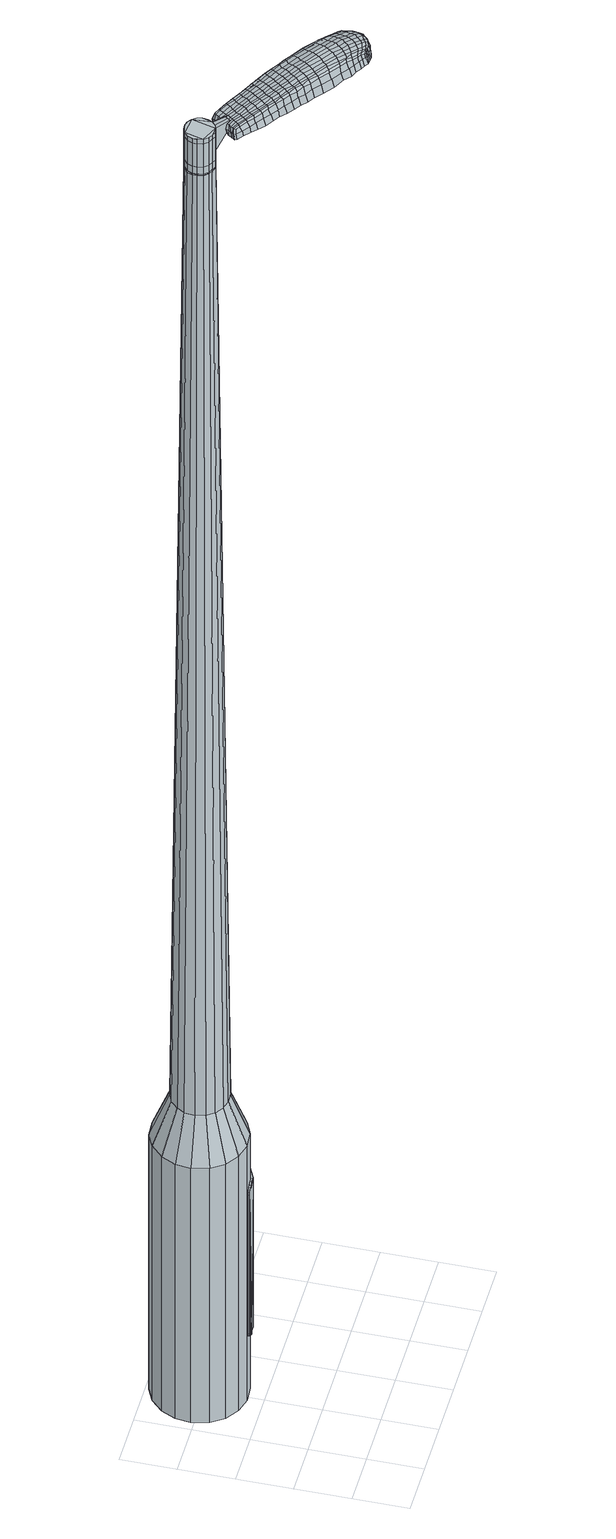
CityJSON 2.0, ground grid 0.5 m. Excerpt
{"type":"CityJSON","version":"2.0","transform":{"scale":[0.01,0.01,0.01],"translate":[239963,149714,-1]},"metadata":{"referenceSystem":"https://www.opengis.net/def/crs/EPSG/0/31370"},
"CityObjects":{
"object1":{"type":"GenericCityObject","attributes":{"cluster":922,"mean_distance_to_centroid":0.286,"new_centroid_x":239963.49,"new_centroid_y":149715.55,"mean_distance_to_camera":13.81,"H1":11.39,"H2":12.97,"Z_final":116.22,"cluster2":-1,"proj_x":239957.52,"proj_y":149723.81,"id_line":44134,"bearing_l":54.13,"distance":10.19,"orientation":"right","G_obj":324.13},"geometry":[{"type":"MultiSurface","lod":"2","boundaries":[[[0,1,2,3]],[[1,4,5,2]],[[4,6,7,5]],[[6,8,9,7]],[[8,10,11,9]],[[10,12,13,11]],[[12,14,15,13]],[[14,16,17,15]],[[16,18,19,17]],[[18,20,21,19]],[[20,22,23,21]],[[22,24,25,23]],[[24,26,27,25]],[[26,28,29,27]],[[28,30,31,29]],[[30,32,33,31]],[[32,34,35,33]],[[34,0,3,35]],[[36,37,38,39]],[[38,40,41,42]],[[41,43,42]],[[42,44,45,46]],[[45,47,46]],[[46,48,49,50]],[[49,51,50]],[[42,46,50,38]],[[50,52,39,38]],[[53,36,39]],[[2,5,7,35]],[[7,9,11,15]],[[11,13,15]],[[15,17,19,23]],[[19,21,23]],[[23,25,27,31]],[[27,29,31]],[[15,23,31,7]],[[31,33,35,7]],[[3,2,35]],[[1,0,54,55]],[[0,34,56,54]],[[34,32,57,56]],[[32,30,58,57]],[[30,28,59,58]],[[28,26,60,59]],[[26,24,61,60]],[[24,22,62,61]],[[22,20,63,62]],[[20,18,64,63]],[[18,16,65,64]],[[16,14,66,65]],[[14,12,67,66]],[[12,10,68,67]],[[10,8,69,68]],[[8,6,70,69]],[[6,4,71,70]],[[4,1,55,71]],[[55,54,72,73]],[[54,56,74,72]],[[56,57,75,74]],[[57,58,76,75]],[[58,59,77,76]],[[59,60,78,77]],[[60,61,79,78]],[[61,62,80,79]],[[62,63,81,80]],[[63,64,82,81]],[[64,65,83,82]],[[65,66,84,83]],[[66,67,85,84]],[[67,68,86,85]],[[68,69,87,86]],[[69,70,88,87]],[[70,71,89,88]],[[71,55,73,89]],[[72,90,91,73]],[[74,92,90,72]],[[93,94,92,74]],[[95,96,94,93]],[[77,97,96,95]],[[98,99,97,77]],[[100,101,99,98]],[[102,103,101,100]],[[104,105,103,102]],[[106,107,105,104]],[[108,109,107,106]],[[110,111,109,108]],[[112,113,111,110]],[[114,115,113,112]],[[87,116,115,114]],[[117,118,116,87]],[[89,119,118,117]],[[73,91,119,89]],[[120,121,122,123]],[[124,120,123,125]],[[126,124,125,127]],[[128,126,127,129]],[[130,128,129,131]],[[132,130,131,133]],[[134,132,133,135]],[[136,134,135,137]],[[138,136,137,139]],[[140,138,139,141]],[[142,140,141,143]],[[144,142,143,145]],[[146,144,145,147]],[[148,146,147,149]],[[150,148,149,151]],[[152,150,151,153]],[[75,93,74]],[[75,76,95,93]],[[76,77,95]],[[78,98,77]],[[78,79,100,98]],[[79,80,102,100]],[[80,81,104,102]],[[81,82,106,104]],[[82,83,108,106]],[[83,84,110,108]],[[84,85,112,110]],[[85,86,114,112]],[[86,87,114]],[[88,117,87]],[[88,89,117]],[[154,118,119]],[[154,116,118]],[[155,115,116]],[[155,156,113,115]],[[156,157,111,113]],[[157,158,109,111]],[[158,159,107,109]],[[159,160,105,107]],[[160,161,103,105]],[[161,162,101,103]],[[162,163,99,101]],[[163,97,99]],[[164,96,97]],[[164,165,94,96]],[[165,92,94]],[[39,52,152,166]],[[91,90,167,153]],[[53,39,166,121]],[[90,92,122,167]],[[36,53,121,120]],[[92,165,123,122]],[[37,36,120,124]],[[165,164,125,123]],[[38,37,124,126]],[[164,97,127,125]],[[40,38,126,128]],[[97,163,129,127]],[[41,40,128,130]],[[163,162,131,129]],[[43,41,130,132]],[[162,161,133,131]],[[42,43,132,134]],[[161,160,135,133]],[[44,42,134,136]],[[160,159,137,135]],[[45,44,136,138]],[[159,158,139,137]],[[47,45,138,140]],[[158,157,141,139]],[[46,47,140,142]],[[157,156,143,141]],[[48,46,142,144]],[[156,155,145,143]],[[49,48,144,146]],[[155,116,147,145]],[[51,49,146,148]],[[116,154,149,147]],[[50,51,148,150]],[[154,119,151,149]],[[52,50,150,152]],[[119,91,153,151]],[[152,153,168,169]],[[153,167,170,168]],[[167,122,171,170]],[[122,121,172,171]],[[121,166,173,172]],[[166,152,169,173]],[[174,175,176,177]],[[178,174,177,179]],[[174,178,180,181]],[[175,174,181,182]],[[183,184,185,186]],[[187,183,186,188]],[[183,187,189,190]],[[184,183,190,191]],[[192,193,194,195]],[[196,192,195,197]],[[192,196,198,199]],[[193,192,199,200]],[[201,202,203,204]],[[205,201,204,206]],[[201,205,207,208]],[[202,201,208,209]],[[210,211,212,213]],[[214,210,213,215]],[[210,214,216,217]],[[211,210,217,218]],[[219,220,221,222]],[[223,219,222,224]],[[219,223,225,226]],[[220,219,226,227]],[[228,229,230,231]],[[220,228,231,221]],[[228,220,227,232]],[[229,228,232,233]],[[234,235,236,237]],[[229,234,237,230]],[[234,229,233,238]],[[235,234,238,239]],[[240,178,179,241]],[[235,240,241,236]],[[240,235,239,242]],[[178,240,242,180]],[[243,244,245,246]],[[247,243,246,248]],[[243,247,249,250]],[[244,243,250,251]],[[252,253,254,255]],[[244,252,255,245]],[[252,244,251,256]],[[253,252,256,257]],[[258,259,260,261]],[[253,258,261,254]],[[258,253,257,262]],[[259,258,262,263]],[[264,265,266,267]],[[259,264,267,260]],[[264,259,263,268]],[[265,264,268,269]],[[270,175,182,271]],[[265,270,271,266]],[[270,265,269,272]],[[175,270,272,176]],[[273,274,275,276]],[[277,273,276,278]],[[273,277,279,280]],[[274,273,280,281]],[[282,283,284,285]],[[274,282,285,275]],[[282,274,281,286]],[[283,282,286,287]],[[288,289,290,291]],[[283,288,291,284]],[[288,283,287,292]],[[289,288,292,293]],[[294,187,188,295]],[[289,294,295,290]],[[294,289,293,296]],[[187,294,296,189]],[[297,298,299,300]],[[301,297,300,302]],[[297,301,303,304]],[[298,297,304,305]],[[306,307,308,309]],[[298,306,309,299]],[[306,298,305,310]],[[307,306,310,311]],[[312,313,314,315]],[[307,312,315,308]],[[312,307,311,316]],[[313,312,316,317]],[[318,319,320,321]],[[313,318,321,314]],[[318,313,317,322]],[[319,318,322,323]],[[324,184,191,325]],[[319,324,325,320]],[[324,319,323,326]],[[184,324,326,185]],[[327,213,212,328]],[[329,327,328,330]],[[327,329,331,332]],[[213,327,332,215]],[[333,329,330,334]],[[335,333,334,336]],[[333,335,337,338]],[[329,333,338,331]],[[339,335,336,340]],[[341,339,340,342]],[[339,341,343,344]],[[335,339,344,337]],[[345,341,342,346]],[[347,345,346,348]],[[345,347,349,350]],[[341,345,350,343]],[[351,347,348,352]],[[202,351,352,203]],[[351,202,209,353]],[[347,351,353,349]],[[354,355,200,199]],[[356,354,199,198]],[[354,356,357,358]],[[355,354,358,359]],[[360,361,359,358]],[[362,360,358,357]],[[360,362,363,364]],[[361,360,364,365]],[[366,367,365,364]],[[368,366,364,363]],[[366,368,369,370]],[[367,366,370,371]],[[372,373,371,370]],[[374,372,370,369]],[[372,374,207,205]],[[373,372,205,206]],[[375,376,377,378]],[[277,375,378,279]],[[375,277,278,379]],[[376,375,379,380]],[[381,196,197,382]],[[376,381,382,377]],[[381,376,380,383]],[[196,381,383,198]],[[384,385,386,387]],[[223,384,387,225]],[[384,223,224,388]],[[385,384,388,389]],[[390,391,392,393]],[[385,390,393,386]],[[390,385,389,394]],[[391,390,394,395]],[[396,193,200,397]],[[391,396,397,392]],[[396,391,395,398]],[[193,396,398,194]],[[399,400,401,402]],[[181,399,402,182]],[[399,181,180,403]],[[400,399,403,404]],[[405,406,407,408]],[[400,405,408,401]],[[405,400,404,409]],[[406,405,409,410]],[[411,204,203,412]],[[406,411,412,407]],[[411,406,410,413]],[[204,411,413,206]],[[414,415,416,417]],[[186,414,417,188]],[[414,186,185,418]],[[415,414,418,419]],[[420,208,207,421]],[[415,420,421,416]],[[420,415,419,422]],[[208,420,422,209]],[[423,424,425,426]],[[301,423,426,303]],[[423,301,302,427]],[[424,423,427,428]],[[429,214,215,430]],[[424,429,430,425]],[[429,424,428,431]],[[214,429,431,216]],[[432,433,434,435]],[[247,432,435,249]],[[432,247,248,436]],[[433,432,436,437]],[[438,439,440,441]],[[433,438,441,434]],[[438,433,437,442]],[[439,438,442,443]],[[444,211,218,445]],[[439,444,445,440]],[[444,439,443,446]],[[211,444,446,212]],[[447,448,437,436]],[[246,447,436,248]],[[447,246,245,449]],[[448,447,449,450]],[[451,452,443,442]],[[448,451,442,437]],[[451,448,450,453]],[[452,451,453,454]],[[455,328,212,446]],[[452,455,446,443]],[[455,452,454,456]],[[328,455,456,330]],[[457,458,459,460]],[[304,457,460,305]],[[457,304,303,426]],[[458,457,426,425]],[[461,332,331,462]],[[458,461,462,459]],[[461,458,425,430]],[[332,461,430,215]],[[463,464,450,449]],[[255,463,449,245]],[[463,255,254,465]],[[464,463,465,466]],[[467,468,454,453]],[[464,467,453,450]],[[467,464,466,469]],[[468,467,469,470]],[[471,334,330,456]],[[468,471,456,454]],[[471,468,470,472]],[[334,471,472,336]],[[473,474,475,476]],[[310,473,476,311]],[[473,310,305,460]],[[474,473,460,459]],[[477,338,337,478]],[[474,477,478,475]],[[477,474,459,462]],[[338,477,462,331]],[[479,480,466,465]],[[261,479,465,254]],[[479,261,260,481]],[[480,479,481,482]],[[483,484,470,469]],[[480,483,469,466]],[[483,480,482,485]],[[484,483,485,486]],[[487,340,336,472]],[[484,487,472,470]],[[487,484,486,488]],[[340,487,488,342]],[[489,490,491,492]],[[316,489,492,317]],[[489,316,311,476]],[[490,489,476,475]],[[493,344,343,494]],[[490,493,494,491]],[[493,490,475,478]],[[344,493,478,337]],[[495,496,482,481]],[[267,495,481,260]],[[495,267,266,497]],[[496,495,497,498]],[[499,500,486,485]],[[496,499,485,482]],[[499,496,498,501]],[[500,499,501,502]],[[503,346,342,488]],[[500,503,488,486]],[[503,500,502,504]],[[346,503,504,348]],[[505,506,507,508]],[[322,505,508,323]],[[505,322,317,492]],[[506,505,492,491]],[[509,350,349,510]],[[506,509,510,507]],[[509,506,491,494]],[[350,509,494,343]],[[511,512,498,497]],[[271,511,497,266]],[[511,271,182,402]],[[512,511,402,401]],[[513,514,502,501]],[[512,513,501,498]],[[513,512,401,408]],[[514,513,408,407]],[[515,352,348,504]],[[514,515,504,502]],[[515,514,407,412]],[[352,515,412,203]],[[516,517,419,418]],[[326,516,418,185]],[[516,326,323,508]],[[517,516,508,507]],[[518,353,209,422]],[[517,518,422,419]],[[518,517,507,510]],[[353,518,510,349]],[[519,520,380,379]],[[276,519,379,278]],[[519,276,275,521]],[[520,519,521,522]],[[523,356,198,383]],[[520,523,383,380]],[[523,520,522,524]],[[356,523,524,357]],[[525,526,527,528]],[[226,525,528,227]],[[525,226,225,387]],[[526,525,387,386]],[[529,530,531,532]],[[526,529,532,527]],[[529,526,386,393]],[[530,529,393,392]],[[533,355,359,534]],[[530,533,534,531]],[[533,530,392,397]],[[355,533,397,200]],[[535,536,522,521]],[[285,535,521,275]],[[535,285,284,537]],[[536,535,537,538]],[[539,362,357,524]],[[536,539,524,522]],[[539,536,538,540]],[[362,539,540,363]],[[541,542,543,544]],[[232,541,544,233]],[[541,232,227,528]],[[542,541,528,527]],[[545,546,547,548]],[[542,545,548,543]],[[545,542,527,532]],[[546,545,532,531]],[[549,361,365,550]],[[546,549,550,547]],[[549,546,531,534]],[[361,549,534,359]],[[551,552,538,537]],[[291,551,537,284]],[[551,291,290,553]],[[552,551,553,554]],[[555,368,363,540]],[[552,555,540,538]],[[555,552,554,556]],[[368,555,556,369]],[[557,558,559,560]],[[238,557,560,239]],[[557,238,233,544]],[[558,557,544,543]],[[561,562,563,564]],[[558,561,564,559]],[[561,558,543,548]],[[562,561,548,547]],[[565,367,371,566]],[[562,565,566,563]],[[565,562,547,550]],[[367,565,550,365]],[[567,568,554,553]],[[295,567,553,290]],[[567,295,188,417]],[[568,567,417,416]],[[569,374,369,556]],[[568,569,556,554]],[[569,568,416,421]],[[374,569,421,207]],[[570,571,404,403]],[[242,570,403,180]],[[570,242,239,560]],[[571,570,560,559]],[[572,573,410,409]],[[571,572,409,404]],[[572,571,559,564]],[[573,572,564,563]],[[574,373,206,413]],[[573,574,413,410]],[[574,573,563,566]],[[373,574,566,371]],[[575,576,577,578]],[[578,577,579,580]],[[581,579,577,582]],[[582,577,576,583]],[[584,585,586,587]],[[587,586,588,589]],[[590,588,586,591]],[[591,586,585,592]],[[593,594,595,596]],[[596,595,597,598]],[[599,597,595,600]],[[600,595,594,601]],[[602,603,604,605]],[[605,604,606,607]],[[608,606,604,609]],[[609,604,603,610]],[[611,612,613,614]],[[614,613,615,616]],[[617,615,613,618]],[[618,613,612,619]],[[620,621,622,623]],[[623,622,624,625]],[[626,624,622,627]],[[627,622,621,628]],[[629,630,631,632]],[[632,631,621,620]],[[628,621,631,633]],[[633,631,630,634]],[[635,636,637,638]],[[638,637,630,629]],[[634,630,637,639]],[[639,637,636,640]],[[580,579,641,642]],[[642,641,636,635]],[[640,636,641,643]],[[643,641,579,581]],[[644,645,646,647]],[[647,646,648,649]],[[650,648,646,651]],[[651,646,645,652]],[[653,654,655,656]],[[656,655,645,644]],[[652,645,655,657]],[[657,655,654,658]],[[659,660,661,662]],[[662,661,654,653]],[[658,654,661,663]],[[663,661,660,664]],[[665,666,667,668]],[[668,667,660,659]],[[664,660,667,669]],[[669,667,666,670]],[[583,576,671,672]],[[672,671,666,665]],[[670,666,671,673]],[[673,671,576,575]],[[674,675,676,677]],[[677,676,678,679]],[[680,678,676,681]],[[681,676,675,682]],[[683,684,685,686]],[[686,685,675,674]],[[682,675,685,687]],[[687,685,684,688]],[[689,690,691,692]],[[692,691,684,683]],[[688,684,691,693]],[[693,691,690,694]],[[589,588,695,696]],[[696,695,690,689]],[[694,690,695,697]],[[697,695,588,590]],[[698,699,700,701]],[[701,700,702,703]],[[704,702,700,705]],[[705,700,699,706]],[[707,708,709,710]],[[710,709,699,698]],[[706,699,709,711]],[[711,709,708,712]],[[713,714,715,716]],[[716,715,708,707]],[[712,708,715,717]],[[717,715,714,718]],[[719,720,721,722]],[[722,721,714,713]],[[718,714,721,723]],[[723,721,720,724]],[[592,585,725,726]],[[726,725,720,719]],[[724,720,725,727]],[[727,725,585,584]],[[611,614,728,729]],[[729,728,730,731]],[[732,730,728,733]],[[733,728,614,616]],[[731,730,734,735]],[[735,734,736,737]],[[738,736,734,739]],[[739,734,730,732]],[[737,736,740,741]],[[741,740,742,743]],[[744,742,740,745]],[[745,740,736,738]],[[743,742,746,747]],[[747,746,748,749]],[[750,748,746,751]],[[751,746,742,744]],[[749,748,752,753]],[[753,752,603,602]],[[610,603,752,754]],[[754,752,748,750]],[[601,755,756,600]],[[600,756,757,599]],[[758,757,756,759]],[[759,756,755,760]],[[760,761,762,759]],[[759,762,763,758]],[[764,763,762,765]],[[765,762,761,766]],[[766,767,768,765]],[[765,768,769,764]],[[770,769,768,771]],[[771,768,767,772]],[[772,773,774,771]],[[771,774,775,770]],[[608,775,774,606]],[[606,774,773,607]],[[776,777,778,779]],[[779,778,678,680]],[[679,678,778,780]],[[780,778,777,781]],[[598,597,782,783]],[[783,782,777,776]],[[781,777,782,784]],[[784,782,597,599]],[[785,786,787,788]],[[788,787,624,626]],[[625,624,787,789]],[[789,787,786,790]],[[791,792,793,794]],[[794,793,786,785]],[[790,786,793,795]],[[795,793,792,796]],[[601,594,797,798]],[[798,797,792,791]],[[796,792,797,799]],[[799,797,594,593]],[[800,801,802,803]],[[803,802,582,583]],[[581,582,802,804]],[[804,802,801,805]],[[806,807,808,809]],[[809,808,801,800]],[[805,801,808,810]],[[810,808,807,811]],[[602,605,812,813]],[[813,812,807,806]],[[811,807,812,814]],[[814,812,605,607]],[[815,816,817,818]],[[818,817,587,589]],[[584,587,817,819]],[[819,817,816,820]],[[608,609,821,822]],[[822,821,816,815]],[[820,816,821,823]],[[823,821,609,610]],[[824,825,826,827]],[[827,826,702,704]],[[703,702,826,828]],[[828,826,825,829]],[[616,615,830,831]],[[831,830,825,824]],[[829,825,830,832]],[[832,830,615,617]],[[833,834,650]],[[834,648,650]],[[649,648,834,835]],[[835,834,836]],[[837,838,839,840]],[[840,839,834,833]],[[836,834,839,841]],[[841,839,838,842]],[[619,612,843,844]],[[844,843,838,837]],[[842,838,843,845]],[[845,843,612,611]],[[836,846,835]],[[835,846,647,649]],[[644,647,846,847]],[[847,846,848]],[[842,849,850,841]],[[841,850,846,836]],[[848,846,850,851]],[[851,850,849,852]],[[611,729,853,845]],[[845,853,849,842]],[[852,849,853,854]],[[854,853,729,731]],[[855,856,857,858]],[[858,857,705,706]],[[704,705,857,827]],[[827,857,856,824]],[[732,733,859,860]],[[860,859,856,855]],[[824,856,859,831]],[[831,859,733,616]],[[848,861,862,847]],[[847,862,656,644]],[[653,656,862,863]],[[863,862,861,864]],[[852,865,866,851]],[[851,866,861,848]],[[864,861,866,867]],[[867,866,865,868]],[[731,735,869,854]],[[854,869,865,852]],[[868,865,869,870]],[[870,869,735,737]],[[871,872,873,874]],[[874,873,711,712]],[[706,711,873,858]],[[858,873,872,855]],[[738,739,875,876]],[[876,875,872,871]],[[855,872,875,860]],[[860,875,739,732]],[[864,877,863]],[[863,877,662,653]],[[659,662,877,878]],[[878,877,879]],[[868,880,881,867]],[[867,881,877,864]],[[879,877,881,882]],[[882,881,880,883]],[[737,741,884,870]],[[870,884,880,868]],[[883,880,884,885]],[[885,884,741,743]],[[886,887,888,889]],[[889,888,717,718]],[[712,717,888,874]],[[874,888,887,871]],[[744,745,890,891]],[[891,890,887,886]],[[871,887,890,876]],[[876,890,745,738]],[[879,892,893,878]],[[878,893,668,659]],[[665,668,893,894]],[[894,893,892,895]],[[883,896,897,882]],[[882,897,892,879]],[[895,892,897,898]],[[898,897,896,899]],[[743,747,900,885]],[[885,900,896,883]],[[899,896,900,901]],[[901,900,747,749]],[[902,903,904,905]],[[905,904,723,724]],[[718,723,904,889]],[[889,904,903,886]],[[750,751,906,907]],[[907,906,903,902]],[[886,903,906,891]],[[891,906,751,744]],[[895,908,894]],[[894,908,672,665]],[[583,672,908,803]],[[803,908,800]],[[899,909,910,898]],[[898,910,908,895]],[[800,908,910,809]],[[809,910,909,806]],[[749,753,911,901]],[[901,911,909,899]],[[806,909,911,813]],[[813,911,753,602]],[[820,912,913,819]],[[819,913,727,584]],[[724,727,913,905]],[[905,913,912,902]],[[610,754,914,823]],[[823,914,912,820]],[[902,912,914,907]],[[907,914,754,750]],[[781,915,916,780]],[[780,916,677,679]],[[674,677,916,917]],[[917,916,915,918]],[[599,757,919,784]],[[784,919,915,781]],[[918,915,919,920]],[[920,919,757,758]],[[921,922,923,924]],[[924,923,627,628]],[[626,627,923,788]],[[788,923,922,785]],[[925,926,927,928]],[[928,927,922,921]],[[785,922,927,794]],[[794,927,926,791]],[[760,755,929,930]],[[930,929,926,925]],[[791,926,929,798]],[[798,929,755,601]],[[918,931,932,917]],[[917,932,686,674]],[[683,686,932,933]],[[933,932,931,934]],[[758,763,935,920]],[[920,935,931,918]],[[934,931,935,936]],[[936,935,763,764]],[[937,938,939,940]],[[940,939,633,634]],[[628,633,939,924]],[[924,939,938,921]],[[941,942,943,944]],[[944,943,938,937]],[[921,938,943,928]],[[928,943,942,925]],[[766,761,945,946]],[[946,945,942,941]],[[925,942,945,930]],[[930,945,761,760]],[[934,947,948,933]],[[933,948,692,683]],[[689,692,948,949]],[[949,948,947,950]],[[764,769,951,936]],[[936,951,947,934]],[[950,947,951,952]],[[952,951,769,770]],[[953,954,955,956]],[[956,955,639,640]],[[634,639,955,940]],[[940,955,954,937]],[[957,958,959,960]],[[960,959,954,953]],[[937,954,959,944]],[[944,959,958,941]],[[772,767,961,962]],[[962,961,958,957]],[[941,958,961,946]],[[946,961,767,766]],[[950,963,964,949]],[[949,964,696,689]],[[589,696,964,818]],[[818,964,963,815]],[[770,775,965,952]],[[952,965,963,950]],[[815,963,965,822]],[[822,965,775,608]],[[805,966,967,804]],[[804,967,643,581]],[[640,643,967,956]],[[956,967,966,953]],[[811,968,969,810]],[[810,969,966,805]],[[953,966,969,960]],[[960,969,968,957]],[[607,773,970,814]],[[814,970,968,811]],[[957,968,970,962]],[[962,970,773,772]],[[575,578,177,176]],[[578,580,179,177]],[[590,591,190,189]],[[591,592,191,190]],[[593,596,195,194]],[[596,598,197,195]],[[617,618,217,216]],[[618,619,218,217]],[[620,623,222,221]],[[623,625,224,222]],[[629,632,231,230]],[[632,620,221,231]],[[635,638,237,236]],[[638,629,230,237]],[[580,642,241,179]],[[642,635,236,241]],[[650,651,250,249]],[[651,652,251,250]],[[652,657,256,251]],[[657,658,257,256]],[[658,663,262,257]],[[663,664,263,262]],[[664,669,268,263]],[[669,670,269,268]],[[670,673,272,269]],[[673,575,176,272]],[[680,681,280,279]],[[681,682,281,280]],[[682,687,286,281]],[[687,688,287,286]],[[688,693,292,287]],[[693,694,293,292]],[[694,697,296,293]],[[697,590,189,296]],[[698,701,300,299]],[[701,703,302,300]],[[707,710,309,308]],[[710,698,299,309]],[[713,716,315,314]],[[716,707,308,315]],[[719,722,321,320]],[[722,713,314,321]],[[592,726,325,191]],[[726,719,320,325]],[[776,779,378,377]],[[779,680,279,378]],[[598,783,382,197]],[[783,776,377,382]],[[625,789,388,224]],[[789,790,389,388]],[[790,795,394,389]],[[795,796,395,394]],[[796,799,398,395]],[[799,593,194,398]],[[703,828,427,302]],[[828,829,428,427]],[[829,832,431,428]],[[832,617,216,431]],[[833,650,435,434]],[[650,249,435]],[[837,840,441,440]],[[840,833,434,441]],[[619,844,445,218]],[[844,837,440,445]],[[971,972,973,974]],[[975,976,974,973]],[[977,978,979,980]],[[981,982,983,984]],[[972,985,986,973]],[[987,975,973,986]],[[988,977,980,989]],[[990,991,982,981]],[[985,992,993,986]],[[993,994,987,986]],[[995,988,989,996]],[[997,991,990,998]],[[992,999,1000,993]],[[1000,1001,994,993]],[[1002,995,996,1003]],[[1004,997,998,1005]],[[1006,1007,1008,1009]],[[1010,1011,1007,1006]],[[1010,1012,1013,1011]],[[1012,1014,1015,1013]],[[1016,1017,1018,1019]],[[1020,1021,1017,1016]],[[1022,1023,1021,1020]],[[1024,1025,1023,1022]],[[1019,1008,1007,1016]],[[1016,1007,1011,1020]],[[1011,1013,1022,1020]],[[1013,1015,1024,1022]],[[980,979,976,975]],[[989,980,975,987]],[[994,996,989,987]],[[1001,1003,996,994]],[[981,984,978,977]],[[990,981,977,988]],[[998,990,988,995]],[[1005,998,995,1002]],[[982,1006,1009,983]],[[991,1010,1006,982]],[[1012,1010,991,997]],[[1014,1012,997,1004]],[[1026,1027,1028,1029]],[[1028,1030,1031,1032]],[[1028,1032,1033,1034]],[[1028,1034,1029]],[[1035,1026,1029,1036]],[[1037,1036,1029,1038]],[[1039,1038,1029]],[[1040,1028,1027,1041]],[[1042,1040,1041,1043]],[[1044,1042,1043,1045]],[[1046,1044,1045,1047]],[[1048,1046,1047,1049]],[[1049,1050,1051,1052]],[[1049,1052,1053,1054]],[[1049,1054,1055,1056]],[[1055,1057,1058,1059]],[[1055,1059,1060,1061]],[[1055,1061,1056]],[[1049,1056,1048]],[[1062,1063,1027,1026]],[[1064,1065,1030,1028]],[[1066,1067,1039,1029]],[[1063,1068,1041,1027]],[[1069,1064,1028,1040]],[[1068,1070,1043,1041]],[[1071,1069,1040,1042]],[[1070,1072,1045,1043]],[[1073,1071,1042,1044]],[[1072,1074,1047,1045]],[[1075,1073,1044,1046]],[[1074,1076,1049,1047]],[[1077,1075,1046,1048]],[[1076,1078,1050,1049]],[[1079,1080,1057,1055]],[[1081,1077,1048,1056]],[[1051,1050,1078,1082]],[[1052,1051,1082,1083]],[[1053,1052,1083,1084]],[[1054,1053,1084,1085]],[[1055,1054,1085,1079]],[[1086,1062,1026,1035]],[[1087,1086,1035,1036]],[[1088,1087,1036,1037]],[[1089,1088,1037,1038]],[[1067,1089,1038,1039]],[[1031,1030,1065,1090]],[[1058,1057,1080,1091]],[[1032,1031,1090,1092]],[[1033,1032,1092,1093]],[[1034,1033,1093,1094]],[[1029,1034,1094,1066]],[[1059,1058,1091,1095]],[[1060,1059,1095,1096]],[[1061,1060,1096,1097]],[[1056,1061,1097,1081]]]}]}
},
"vertices":[
[86,131,384],[75,121,384],[75,121,96],[86,131,96],[62,115,384],[62,115,96],[47,114,384],[47,114,96],[33,118,384],[33,118,96],[21,126,384],[21,126,96],[13,138,384],[13,138,96],[9,153,384],[9,153,96],[11,167,384],[11,167,96],[17,180,384],[17,180,96],[28,191,384],[28,191,96],[41,197,384],[41,197,96],[56,198,384],[56,198,96],[70,194,384],[70,194,96],[82,185,384],[82,185,96],[90,173,384],[90,173,96],[94,159,384],[94,159,96],[92,144,384],[92,144,96],[65,157,1524],[64,161,1524],[61,165,1524],[62,148,1524],[57,168,1524],[53,169,1524],[44,167,1524],[48,169,1524],[40,164,1524],[38,159,1524],[39,150,1524],[38,155,1524],[42,146,1524],[46,144,1524],[55,143,1524],[50,142,1524],[59,145,1524],[64,152,1524],[72,141,429],[66,135,429],[76,149,429],[76,157,429],[74,166,429],[69,173,429],[62,178,429],[54,181,429],[45,180,429],[37,177,429],[31,170,429],[27,163,429],[26,154,429],[28,145,429],[33,138,429],[40,133,429],[49,131,429],[58,131,429],[62,148,1483],[59,145,1483],[64,152,1483],[65,157,1483],[64,161,1483],[61,165,1483],[57,168,1483],[53,169,1483],[48,169,1483],[44,167,1483],[40,164,1483],[38,159,1483],[38,155,1483],[39,150,1483],[42,146,1483],[46,144,1483],[50,142,1483],[55,143,1483],[62,148,1485],[59,145,1485],[64,152,1485],[64,157,1483],[64,157,1485],[63,161,1483],[63,161,1485],[61,165,1485],[57,167,1483],[57,167,1485],[53,168,1483],[53,168,1485],[48,168,1483],[48,168,1485],[44,166,1483],[44,166,1485],[41,163,1483],[41,163,1485],[39,159,1483],[39,159,1485],[39,155,1483],[39,155,1485],[40,150,1483],[40,150,1485],[42,147,1483],[42,147,1485],[46,144,1485],[50,143,1483],[50,143,1485],[55,143,1485],[65,157,1519],[64,152,1519],[64,152,1493],[65,157,1493],[64,161,1519],[64,161,1493],[61,165,1519],[61,165,1493],[57,168,1519],[57,168,1493],[53,169,1519],[53,169,1493],[48,169,1519],[48,169,1493],[44,167,1519],[44,167,1493],[40,164,1519],[40,164,1493],[38,159,1519],[38,159,1493],[38,155,1519],[38,155,1493],[39,150,1519],[39,150,1493],[42,146,1519],[42,146,1493],[46,144,1519],[46,144,1493],[50,142,1519],[50,142,1493],[55,143,1519],[55,143,1493],[59,145,1519],[59,145,1493],[50,142,1485],[42,146,1485],[39,150,1485],[38,155,1485],[38,159,1485],[40,164,1485],[44,167,1485],[48,169,1485],[53,169,1485],[57,168,1485],[64,161,1485],[65,157,1485],[62,148,1519],[62,148,1493],[76,134,1513],[76,134,1518],[77,137,1513],[79,139,1513],[79,139,1518],[77,137,1518],[126,78,1519],[120,82,1518],[121,80,1509],[126,76,1510],[133,72,1519],[133,70,1510],[133,74,1526],[126,79,1525],[121,84,1525],[149,109,1519],[143,113,1518],[141,112,1525],[147,108,1525],[156,104,1519],[154,103,1526],[158,104,1510],[151,109,1510],[145,113,1509],[198,51,1519],[196,49,1519],[196,48,1513],[199,51,1513],[199,55,1519],[200,55,1513],[198,56,1524],[197,52,1524],[194,49,1524],[138,95,1530],[132,99,1529],[130,97,1529],[136,92,1530],[145,89,1531],[143,87,1531],[147,93,1530],[140,98,1530],[134,102,1529],[72,142,1512],[71,140,1512],[72,139,1517],[73,141,1517],[74,144,1512],[75,144,1517],[75,144,1506],[73,142,1506],[71,139,1506],[175,44,1519],[172,46,1519],[172,44,1512],[175,42,1512],[177,43,1518],[177,42,1512],[177,44,1522],[175,45,1523],[172,47,1524],[168,48,1519],[163,51,1519],[163,49,1512],[168,46,1512],[168,49,1524],[163,52,1525],[158,54,1519],[151,59,1519],[152,57,1511],[158,52,1511],[158,56,1526],[152,60,1526],[142,65,1519],[142,63,1510],[142,67,1526],[69,124,1513],[75,119,1513],[75,121,1518],[69,126,1517],[65,128,1512],[66,128,1516],[65,127,1506],[69,123,1507],[75,118,1507],[80,115,1514],[86,110,1515],[86,111,1520],[80,116,1519],[80,113,1507],[86,108,1507],[92,105,1515],[98,100,1516],[98,102,1522],[92,107,1521],[92,103,1508],[98,99,1508],[103,96,1517],[109,91,1517],[109,93,1524],[104,97,1523],[104,94,1508],[109,89,1509],[115,87,1518],[115,88,1524],[115,85,1509],[196,72,1519],[194,75,1519],[193,74,1524],[195,72,1523],[198,71,1518],[197,70,1522],[199,71,1512],[198,73,1512],[196,75,1512],[190,78,1519],[186,82,1519],[185,81,1525],[189,77,1524],[192,78,1512],[188,82,1512],[181,86,1519],[175,90,1519],[173,90,1526],[180,85,1526],[183,86,1511],[177,91,1511],[166,97,1519],[164,96,1526],[167,97,1510],[87,149,1513],[93,145,1513],[94,145,1507],[88,149,1507],[82,151,1512],[83,152,1506],[82,150,1516],[85,148,1517],[92,144,1518],[99,141,1514],[106,137,1515],[107,137,1507],[101,141,1507],[98,140,1519],[104,136,1520],[112,133,1515],[118,129,1516],[120,129,1508],[114,133,1508],[110,132,1521],[117,128,1522],[124,125,1517],[131,121,1517],[133,121,1509],[126,125,1508],[123,124,1523],[129,120,1524],[137,117,1518],[139,117,1509],[135,116,1524],[78,138,1519],[76,136,1519],[84,134,1520],[82,132,1520],[85,136,1520],[79,140,1519],[90,129,1522],[88,127,1522],[96,125,1523],[94,123,1523],[98,127,1523],[92,132,1521],[102,121,1524],[100,118,1524],[108,116,1525],[106,114,1525],[110,119,1525],[104,123,1524],[114,112,1526],[112,110,1526],[120,108,1527],[118,105,1527],[122,110,1527],[116,115,1526],[126,103,1528],[124,101,1528],[128,106,1528],[194,54,1527],[192,51,1527],[196,58,1526],[192,61,1527],[191,57,1528],[188,54,1528],[185,61,1529],[183,58,1529],[187,64,1528],[181,69,1530],[180,65,1530],[177,62,1530],[174,69,1531],[171,66,1531],[176,73,1530],[168,78,1531],[166,75,1531],[164,72,1531],[156,82,1531],[154,79,1531],[158,85,1531],[199,69,1518],[200,65,1519],[201,66,1513],[200,69,1513],[198,69,1523],[198,66,1523],[200,61,1519],[201,60,1513],[199,61,1524],[179,43,1518],[182,43,1518],[181,44,1523],[179,44,1523],[179,41,1513],[182,41,1513],[186,43,1519],[190,44,1519],[188,45,1524],[185,44,1523],[186,42,1513],[190,44,1513],[193,46,1519],[192,47,1524],[194,45,1513],[127,81,1528],[128,82,1528],[122,87,1528],[121,85,1527],[134,75,1528],[135,77,1529],[130,84,1529],[132,87,1530],[126,91,1529],[124,89,1528],[137,79,1529],[139,81,1530],[134,90,1530],[128,94,1529],[141,84,1531],[146,107,1528],[145,105,1529],[152,100,1529],[153,102,1528],[140,111,1527],[139,109,1528],[142,102,1529],[150,96,1530],[136,106,1528],[79,152,1512],[78,150,1512],[79,149,1517],[80,150,1517],[81,152,1506],[79,150,1506],[76,147,1512],[77,146,1517],[77,147,1506],[64,130,1512],[65,131,1512],[65,130,1506],[64,129,1506],[65,130,1517],[66,131,1517],[66,133,1512],[68,135,1512],[68,135,1506],[66,132,1506],[67,133,1517],[69,135,1517],[69,138,1512],[70,137,1506],[70,137,1517],[69,127,1519],[70,128,1519],[75,122,1520],[76,123,1520],[72,130,1519],[73,132,1519],[78,125,1520],[79,127,1520],[75,134,1519],[81,129,1520],[84,147,1519],[83,146,1519],[90,142,1520],[91,143,1520],[81,143,1519],[88,139,1520],[81,117,1521],[82,119,1521],[87,113,1522],[88,114,1522],[83,121,1521],[85,123,1521],[89,116,1522],[91,118,1523],[87,125,1522],[93,121,1523],[97,139,1521],[96,137,1521],[102,133,1522],[103,135,1522],[94,135,1521],[100,131,1522],[93,108,1523],[94,109,1523],[98,103,1524],[100,105,1524],[95,111,1523],[97,114,1524],[101,107,1525],[103,109,1525],[99,116,1524],[104,112,1525],[109,131,1523],[108,129,1523],[114,125,1524],[116,127,1524],[106,126,1524],[112,122,1525],[104,99,1525],[105,100,1525],[110,94,1526],[111,96,1526],[107,102,1526],[109,105,1526],[113,98,1527],[114,100,1527],[110,107,1526],[116,103,1527],[122,123,1525],[120,121,1525],[127,117,1526],[128,119,1526],[118,118,1526],[124,114,1527],[116,90,1527],[117,91,1527],[118,93,1527],[120,96,1528],[122,98,1528],[134,115,1527],[133,113,1527],[130,110,1528],[196,70,1525],[196,67,1525],[193,72,1526],[193,70,1526],[196,63,1526],[193,65,1527],[177,45,1525],[179,45,1525],[176,47,1526],[174,47,1525],[183,46,1525],[186,47,1526],[183,49,1527],[179,48,1526],[189,49,1526],[186,51,1527],[189,76,1526],[189,73,1527],[184,80,1527],[184,77,1528],[188,69,1528],[183,73,1529],[169,50,1526],[172,50,1527],[166,54,1528],[164,53,1527],[175,51,1527],[178,53,1528],[172,57,1529],[169,55,1528],[181,55,1528],[175,59,1530],[179,83,1528],[179,81,1529],[173,88,1528],[172,86,1529],[177,77,1529],[170,82,1530],[159,57,1528],[161,57,1528],[154,62,1529],[153,61,1528],[164,59,1529],[166,61,1530],[159,66,1530],[157,64,1530],[169,63,1530],[162,69,1531],[163,95,1529],[162,93,1529],[160,89,1530],[143,68,1528],[145,70,1529],[147,71,1530],[149,74,1530],[151,76,1531],[122,82,1509],[122,84,1518],[127,79,1518],[127,77,1509],[134,74,1519],[134,72,1510],[134,76,1525],[127,81,1525],[122,85,1525],[140,110,1525],[142,111,1518],[148,107,1518],[146,106,1525],[155,102,1519],[153,102,1525],[157,103,1510],[150,107,1509],[144,111,1509],[195,49,1513],[194,50,1519],[196,53,1519],[197,52,1513],[197,56,1519],[198,56,1513],[196,57,1524],[195,53,1524],[193,51,1524],[130,96,1528],[132,99,1528],[138,95,1529],[136,92,1529],[145,89,1529],[144,87,1529],[147,92,1529],[140,97,1529],[134,102,1528],[73,138,1516],[73,138,1512],[74,141,1512],[75,140,1516],[76,143,1512],[77,142,1516],[77,143,1506],[75,140,1506],[73,138,1506],[173,46,1512],[173,47,1519],[175,46,1518],[175,44,1512],[177,45,1518],[177,44,1512],[177,46,1522],[176,47,1523],[173,49,1523],[164,51,1512],[164,53,1519],[169,50,1519],[169,48,1512],[169,51,1524],[164,54,1525],[153,58,1511],[153,60,1519],[159,56,1519],[159,54,1511],[159,57,1525],[153,62,1526],[143,67,1519],[144,65,1510],[144,69,1526],[76,122,1518],[76,121,1513],[70,126,1513],[70,127,1517],[66,129,1512],[67,129,1515],[66,128,1506],[70,124,1506],[76,119,1507],[88,113,1520],[87,111,1514],[82,116,1514],[82,117,1519],[82,115,1507],[88,110,1507],[99,103,1522],[99,102,1516],[93,107,1515],[93,108,1521],[93,105,1508],[99,100,1508],[111,94,1523],[110,93,1517],[105,97,1516],[105,99,1522],[105,95,1508],[111,91,1508],[116,88,1517],[116,90,1524],[116,86,1509],[191,73,1523],[193,73,1519],[195,71,1518],[194,70,1523],[196,70,1518],[195,69,1522],[198,70,1512],[196,72,1512],[194,74,1512],[183,80,1525],[185,80,1519],[189,77,1519],[188,76,1524],[191,77,1512],[186,81,1512],[172,88,1526],[174,89,1519],[180,84,1519],[179,83,1525],[182,84,1511],[176,89,1511],[164,95,1519],[163,95,1526],[166,96,1510],[93,143,1507],[92,143,1513],[86,147,1513],[87,147,1506],[81,149,1512],[83,150,1506],[81,148,1515],[85,146,1517],[91,142,1518],[106,135,1507],[105,135,1514],[98,139,1514],[100,139,1507],[97,138,1519],[103,134,1520],[119,127,1508],[117,127,1516],[111,131,1515],[113,131,1508],[110,130,1521],[116,126,1522],[132,119,1508],[130,119,1517],[123,123,1516],[125,123,1508],[122,122,1522],[128,118,1523],[136,115,1517],[138,115,1509],[134,114,1524],[78,137,1518],[77,135,1518],[84,133,1519],[83,131,1519],[86,136,1519],[80,140,1518],[90,129,1520],[89,127,1520],[96,125,1521],[95,122,1521],[98,127,1521],[92,131,1520],[102,120,1523],[101,118,1523],[108,116,1524],[107,114,1524],[110,118,1524],[104,123,1523],[114,112,1525],[113,109,1525],[120,107,1526],[119,105,1526],[122,110,1526],[116,114,1525],[126,103,1527],[124,101,1527],[128,106,1527],[191,52,1526],[193,55,1526],[194,58,1525],[191,61,1526],[190,57,1526],[188,54,1526],[183,58,1528],[185,61,1528],[186,64,1527],[181,68,1528],[179,65,1529],[177,62,1529],[171,66,1530],[173,69,1530],[175,73,1529],[168,78,1530],[166,74,1530],[164,72,1530],[154,79,1530],[156,82,1530],[158,85,1530],[199,66,1513],[198,65,1518],[197,68,1518],[198,69,1512],[196,68,1523],[196,66,1523],[198,61,1519],[199,61,1513],[196,61,1523],[181,46,1523],[182,45,1518],[179,45,1518],[179,46,1523],[179,43,1512],[182,44,1512],[188,47,1523],[189,46,1519],[185,45,1519],[184,46,1523],[185,44,1513],[189,45,1513],[192,48,1519],[190,49,1524],[192,47,1513],[123,87,1527],[129,83,1527],[128,82,1527],[122,86,1526],[135,77,1527],[136,77,1528],[127,91,1528],[132,87,1528],[130,85,1528],[125,89,1527],[137,79,1528],[139,82,1529],[134,90,1529],[129,94,1528],[142,84,1529],[152,99,1528],[145,104,1527],[145,106,1527],[153,101,1527],[140,110,1526],[139,108,1527],[142,101,1528],[150,96,1528],[137,105,1527],[80,148,1516],[80,149,1512],[81,150,1512],[81,149,1516],[82,150,1506],[81,149,1506],[78,146,1512],[79,145,1516],[79,146,1506],[67,129,1506],[66,130,1512],[67,130,1516],[68,130,1516],[70,133,1506],[69,134,1512],[68,132,1512],[68,131,1506],[69,132,1516],[70,134,1516],[71,136,1512],[72,136,1506],[72,136,1516],[71,127,1518],[76,123,1519],[77,123,1519],[74,131,1518],[72,129,1518],[78,125,1519],[80,127,1519],[75,133,1518],[81,129,1519],[90,141,1519],[84,145,1518],[85,146,1518],[90,142,1519],[82,143,1518],[88,139,1519],[83,119,1520],[82,118,1520],[88,113,1521],[88,114,1521],[86,123,1520],[84,120,1520],[90,116,1521],[91,118,1521],[87,125,1520],[93,120,1521],[102,133,1521],[96,137,1520],[97,138,1520],[103,134,1521],[94,134,1520],[100,130,1521],[94,109,1522],[100,104,1523],[100,105,1523],[97,114,1522],[96,111,1522],[102,107,1523],[103,109,1524],[99,116,1523],[105,111,1524],[115,125,1523],[108,129,1522],[109,130,1522],[115,126,1523],[106,126,1522],[112,122,1523],[106,100,1524],[105,100,1524],[111,95,1525],[112,96,1525],[109,105,1525],[107,102,1524],[113,98,1525],[115,100,1526],[111,107,1525],[117,103,1526],[127,116,1525],[121,120,1524],[121,122,1524],[127,118,1525],[119,117,1524],[125,113,1525],[117,91,1526],[121,96,1527],[119,93,1526],[123,98,1527],[133,112,1526],[134,114,1526],[131,109,1526],[195,67,1524],[194,69,1524],[192,72,1525],[192,69,1525],[195,63,1525],[192,65,1525],[176,49,1525],[179,47,1524],[177,47,1524],[174,49,1525],[182,50,1526],[186,48,1525],[182,47,1524],[179,49,1525],[189,50,1525],[185,52,1526],[188,73,1526],[188,75,1526],[183,79,1526],[183,77,1527],[187,69,1526],[182,73,1527],[167,55,1527],[172,51,1526],[170,51,1526],[165,55,1526],[172,58,1528],[178,54,1527],[175,52,1526],[169,56,1527],[180,56,1527],[175,60,1528],[178,81,1527],[178,82,1527],[172,87,1527],[171,86,1528],[177,77,1528],[170,82,1529],[155,63,1528],[161,58,1527],[160,58,1527],[153,62,1527],[159,67,1529],[166,62,1529],[164,60,1528],[157,65,1528],[169,64,1529],[162,69,1530],[162,92,1528],[162,94,1528],[160,89,1529],[145,70,1528],[144,69,1528],[149,74,1529],[147,72,1529],[152,77,1530],[66,128,1508],[70,133,1508],[96,113,1509],[91,107,1509],[113,100,1510],[108,93,1510],[144,77,1512],[139,69,1512],[124,80,1511],[130,87,1511],[159,66,1513],[170,58,1514],[165,51,1514],[154,58,1513],[74,139,1508],[100,120,1509],[118,107,1510],[150,84,1512],[135,95,1511],[164,73,1513],[175,66,1514],[78,144,1508],[105,126,1509],[123,114,1510],[155,92,1512],[141,102,1511],[181,73,1514],[170,81,1513],[82,150,1508],[110,133,1509],[128,121,1510],[161,99,1512],[146,110,1511],[186,80,1514],[175,89,1513],[181,51,1514],[186,49,1514],[182,44,1514],[176,44,1514],[186,58,1514],[190,55,1514],[191,65,1514],[194,61,1514],[196,71,1514],[198,66,1514],[191,49,1515],[196,49,1515],[195,49,1515],[189,45,1515],[194,52,1515],[196,50,1515],[197,56,1515],[197,51,1515],[199,59,1515],[198,52,1515],[89,176,334],[92,172,334],[92,172,165],[84,185,171],[89,176,165],[87,179,165],[86,182,166],[85,183,167],[84,184,169],[87,179,334],[86,182,333],[85,183,332],[84,184,331],[84,185,328],[95,158,165],[95,158,334],[93,143,165],[93,143,334],[87,130,165],[87,130,334],[76,119,165],[76,119,334],[63,113,165],[63,113,334],[58,113,334],[54,112,334],[52,112,333],[50,112,332],[48,112,331],[48,112,328],[58,113,165],[48,112,171],[48,112,169],[50,112,167],[52,112,166],[54,112,165],[87,174,334],[89,171,334],[89,171,165],[87,174,165],[81,183,171],[81,183,328],[92,158,334],[92,158,165],[91,144,334],[91,144,165],[84,132,334],[84,132,165],[74,122,334],[74,122,165],[62,116,334],[62,116,165],[58,116,334],[48,115,328],[48,115,171],[58,116,165],[54,115,334],[51,115,333],[49,115,332],[48,115,331],[85,178,334],[83,180,333],[82,182,332],[82,183,331],[85,178,165],[48,115,169],[83,180,166],[82,182,167],[82,183,169],[49,115,167],[51,115,166],[54,115,165]
]}
